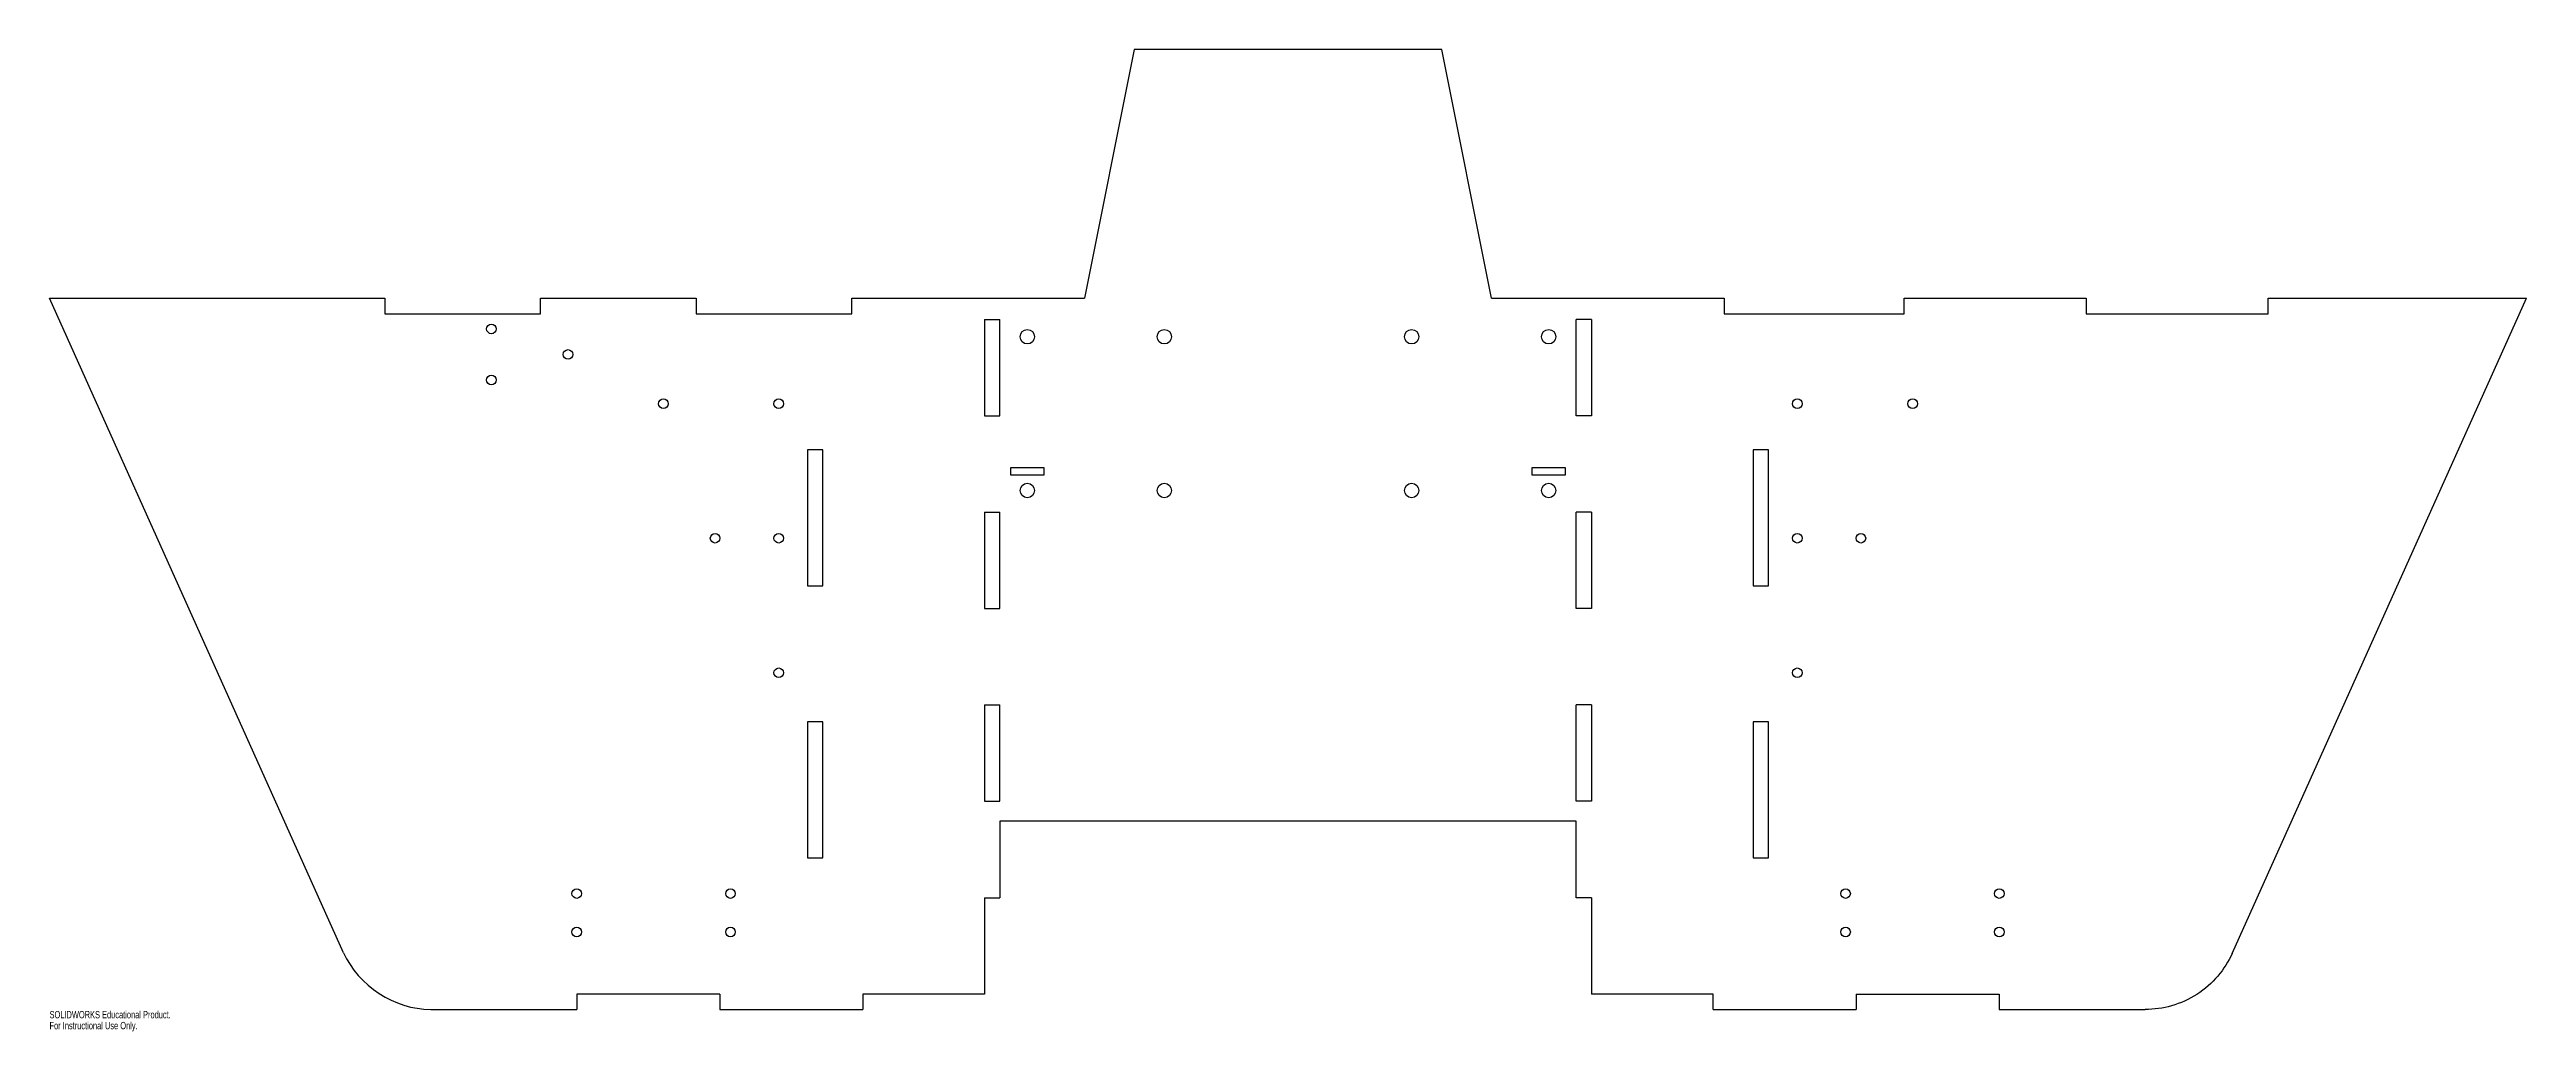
# Model space of a CAD drawing. Header units: inches. Extents: x -33.8 to 30.6, y -13.1 to 12.4.
import ezdxf

# ---------------------------------------------------------------- set-up
doc = ezdxf.new("R2010")
doc.units = ezdxf.units.IN
doc.header["$MEASUREMENT"] = 0
doc.styles.add('SLDTEXTSTYLE0', font='TXT', dxfattribs={"width": 0.7})

msp = doc.modelspace()

# ---------------------------------------------------------------- linework, layer by layer
at = {"color": 7, "linetype": 'Continuous', "lineweight": 25}
for p, q in [((-5.594, 12.396), (-6.891, 5.925)), ((2.406, 12.396), (-5.594, 12.396)), ((3.702, 5.925), (2.406, 12.396)), ((-33.815, 5.925), (-25.096, 5.925)), ((-26.165, -11.099), (-33.815, 5.925)), ((-25.096, 5.925), (-25.096, 5.525)), ((-21.046, 5.925), (-16.995, 5.925)), ((-21.046, 5.525), (-21.046, 5.925)), ((-16.995, 5.925), (-16.995, 5.525)), ((-12.944, 5.925), (-6.891, 5.925)), ((-12.944, 5.525), (-12.944, 5.925)), ((3.702, 5.925), (9.755, 5.925)), ((9.755, 5.925), (9.755, 5.525)), ((14.435, 5.925), (19.171, 5.925)), ((14.435, 5.525), (14.435, 5.925)), ((19.171, 5.925), (19.171, 5.525)), ((22.967, -11.12), (30.627, 5.925)), ((23.906, 5.925), (30.627, 5.925)), ((23.906, 5.525), (23.906, 5.925)), ((-25.096, 5.525), (-21.046, 5.525)), ((-16.995, 5.525), (-12.944, 5.525)), ((-9.494, 5.376), (-9.494, 2.868)), ((-9.494, 5.376), (-9.094, 5.376)), ((-9.094, 2.868), (-9.094, 5.376)), ((5.906, 2.868), (5.906, 5.376)), ((6.306, 5.376), (5.906, 5.376)), ((6.306, 5.376), (6.306, 2.868)), ((9.755, 5.525), (14.435, 5.525)), ((19.171, 5.525), (23.906, 5.525)), ((-9.494, 2.868), (-9.094, 2.868)), ((6.306, 2.868), (5.906, 2.868)), ((-14.094, 1.985), (-14.094, -1.555)), ((-13.694, 1.985), (-14.094, 1.985)), ((-13.694, -1.555), (-13.694, 1.985)), ((10.505, 1.985), (10.505, -1.555)), ((10.906, 1.985), (10.505, 1.985)), ((10.906, -1.555), (10.906, 1.985)), ((-8.814, 1.518), (-8.814, 1.331)), ((-7.939, 1.518), (-8.814, 1.518)), ((-8.814, 1.331), (-7.939, 1.331)), ((-7.939, 1.331), (-7.939, 1.518)), ((5.626, 1.518), (4.751, 1.518)), ((4.751, 1.518), (4.751, 1.331)), ((4.751, 1.331), (5.626, 1.331)), ((5.626, 1.331), (5.626, 1.518)), ((-9.494, 0.361), (-9.494, -2.146)), ((-9.494, 0.361), (-9.094, 0.361)), ((-9.094, -2.146), (-9.094, 0.361)), ((5.906, -2.146), (5.906, 0.361)), ((6.306, 0.361), (5.906, 0.361)), ((6.306, 0.361), (6.306, -2.146)), ((-14.094, -1.555), (-13.694, -1.555)), ((10.505, -1.555), (10.906, -1.555)), ((-9.494, -2.146), (-9.094, -2.146)), ((6.306, -2.146), (5.906, -2.146)), ((-14.094, -5.095), (-14.094, -8.635)), ((-13.694, -5.095), (-14.094, -5.095)), ((-13.694, -8.635), (-13.694, -5.095)), ((-9.494, -4.654), (-9.494, -7.161)), ((-9.494, -4.654), (-9.094, -4.654)), ((-9.094, -7.161), (-9.094, -4.654)), ((5.906, -7.161), (5.906, -4.654)), ((6.306, -4.654), (5.906, -4.654)), ((6.306, -4.654), (6.306, -7.161)), ((10.505, -5.095), (10.505, -8.635)), ((10.906, -5.095), (10.505, -5.095)), ((10.906, -8.635), (10.906, -5.095)), ((-9.494, -7.161), (-9.094, -7.161)), ((-9.094, -7.675), (-9.094, -9.668)), ((5.906, -7.675), (-9.094, -7.675)), ((6.306, -7.161), (5.906, -7.161)), ((5.906, -9.668), (5.906, -7.675)), ((-14.094, -8.635), (-13.694, -8.635)), ((10.505, -8.635), (10.906, -8.635)), ((-9.494, -9.668), (-9.494, -12.175)), ((-9.494, -9.668), (-9.094, -9.668)), ((6.306, -9.668), (5.906, -9.668)), ((6.306, -9.668), (6.306, -12.175)), ((-20.094, -12.175), (-20.094, -12.575)), ((-16.375, -12.175), (-20.094, -12.175)), ((-16.375, -12.175), (-16.375, -12.575)), ((-12.656, -12.175), (-12.656, -12.575)), ((-9.494, -12.175), (-12.656, -12.175)), ((9.468, -12.175), (6.306, -12.175)), ((9.468, -12.575), (9.468, -12.175)), ((13.186, -12.175), (13.186, -12.575)), ((13.186, -12.175), (16.905, -12.175)), ((16.905, -12.175), (16.905, -12.575)), ((-23.898, -12.575), (-20.094, -12.575)), ((-16.375, -12.575), (-12.656, -12.575)), ((9.468, -12.575), (13.186, -12.575)), ((16.905, -12.575), (20.709, -12.575))]:
    msp.add_line(p, q, dxfattribs=at)
for centre, radius in [((-22.319, 5.128), 0.125), ((-20.325, 4.464), 0.125), ((-8.377, 4.925), 0.187), ((-4.812, 4.925), 0.187), ((1.623, 4.925), 0.187), ((5.188, 4.925), 0.187), ((-22.319, 3.8), 0.125), ((-17.844, 3.183), 0.125), ((-14.844, 3.183), 0.125), ((11.656, 3.183), 0.125), ((14.656, 3.183), 0.125), ((-8.377, 0.925), 0.187), ((-4.812, 0.925), 0.187), ((1.623, 0.925), 0.187), ((5.188, 0.925), 0.187), ((-16.499, -0.317), 0.125), ((-14.844, -0.317), 0.125), ((11.656, -0.317), 0.125), ((13.31, -0.317), 0.125), ((-14.844, -3.817), 0.125), ((11.656, -3.817), 0.125), ((-20.099, -9.561), 0.125), ((-16.099, -9.561), 0.125), ((12.911, -9.561), 0.125), ((16.911, -9.561), 0.125), ((-20.099, -10.561), 0.125), ((-16.099, -10.561), 0.125), ((12.911, -10.561), 0.125), ((16.911, -10.561), 0.125)]:
    msp.add_circle(centre, radius, dxfattribs=at)
msp.add_open_spline([(-26.165, -11.099), (-25.784, -11.959), (-24.837, -12.575), (-23.898, -12.575)], degree=3, dxfattribs=at)
msp.add_open_spline([(22.967, -11.12), (22.875, -11.325), (22.751, -11.525), (22.442, -11.888), (22.258, -12.051), (21.848, -12.315), (21.624, -12.416), (21.166, -12.546), (20.932, -12.576), (20.709, -12.575)], degree=3, knots=[0, 0, 0, 0, 0.25, 0.25, 0.5, 0.5, 0.75, 0.75, 1, 1, 1, 1], dxfattribs=at)

# ---------------------------------------------------------------- texts
at = {"color": 7, "linetype": 'Continuous', "char_height": 0.1903, "attachment_point": 1, "style": 'SLDTEXTSTYLE0'}
for s, insert in [('SOLIDWORKS Educational Product.', (-33.815, -12.616)), ('For Instructional Use Only.', (-33.815, -12.901))]:
    msp.add_mtext(s, dxfattribs=dict(at, insert=insert))

doc.saveas('drawing.dxf')
